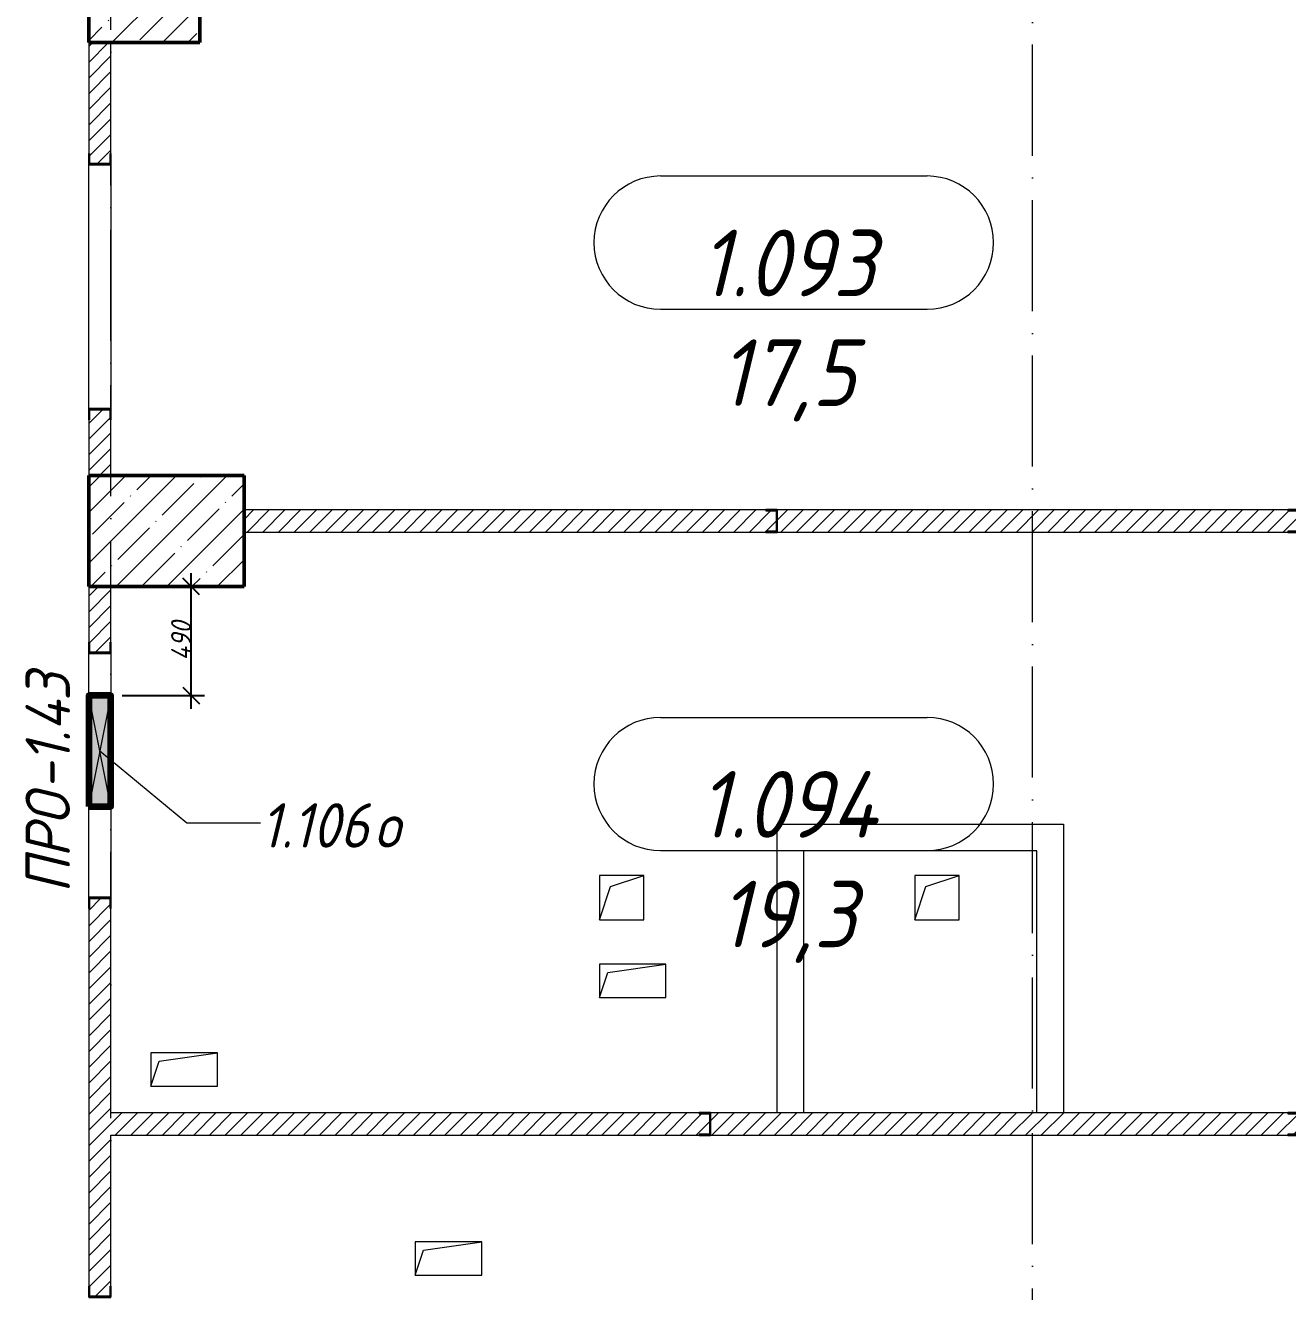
# Model space of a CAD drawing. Header units: millimetres. Extents: x -356862 to 418287, y 0 to 839748.
# Drawn here: x -83551 to -77865, y 534922 to 540624 of the extents above; entities that cross this region are included whole.
import ezdxf

# ---------------------------------------------------------------- set-up
doc = ezdxf.new("R2010")
doc.units = ezdxf.units.MM
doc.linetypes.add('50_200_ШТРИХ_1Т_ш5_п1_п1_', pattern=[700, 500, -100, 0, -100])
for name, color, linetype, lineweight in [('9.7) Заделка 956 шт', 6, 'Continuous', 158), ('A-____-____-DIMS', 7, 'Continuous', 9), ('A-DETL-GENF-OTLN', 7, 'Continuous', 9), ('A-GENM-____-IDEN', 7, 'Continuous', 9), ('A-GENM-____-MCUT', 7, 'Continuous', 25), ('A-GENM-____-OTLN', 7, 'Continuous', 9), ('A-GENM-____-OTLN-1', 7, 'Continuous', 25), ('A-GLAZ-____-IDEN', 7, 'Continuous', 9), ('A-GLAZ-____-OTLN', 7, 'Continuous', 9), ('A-WALL-____-OTLN', 7, 'Continuous', 9), ('A-WALL-____-PATT-1', 7, 'Continuous', 9), ('A-WALL-FNSH-MCUT-1', 7, 'Continuous', 9), ('I-WALL-____-OTLN', 7, 'Continuous', 9), ('S-COLS-____-MCUT', 7, 'Continuous', 50), ('S-COLS-____-OTLN', 7, 'Continuous', 9), ('S-GRID-____-OTLN-1', 7, '50_200_ШТРИХ_1Т_ш5_п1_п1_', 9)]:
    doc.layers.add(name, color=color, linetype=linetype, lineweight=lineweight)
doc.layers.add('A-AREA-IDEN-1', color=7, linetype='Continuous', lineweight=9, true_color=0x000000)
doc.styles.add('ISOCPEUR_I', font='isocpeui.ttf', dxfattribs={"width": 0.9, "height": 2.5})
doc.styles.add('ISOCPEUR_I_11', font='isocpeui.ttf', dxfattribs={"width": 0.9, "height": 200})
doc.styles.add('ISOCPEUR_I_7', font='isocpeui.ttf', dxfattribs={"width": 0.9, "height": 90})
doc.dimstyles.new('ISO-1_8_0_9К_СРЕДНИЙ_Кладочные_2', dxfattribs={"dimscale": 304.8, "dimtxt": 89.638306, "dimasz": 0.246063, "dimexe": 0.19685, "dimexo": 0, "dimgap": 0, "dimtad": 1, "dimdec": 3, "dimrnd": 0.001, "dimdsep": 46, "dimtxsty": 'ISOCPEUR_I_7', "dimblk1": 'OBLIQUE', "dimblk2": 'OBLIQUE', "dimsah": 1, "dimcen": 0.09, "dimdle": 0.19685, "dimazin": 0, "dimtfac": 1, "dimtdec": 4, "dimtix": 1, "dimtmove": 1, "dimatfit": 3, "dimfxl": 1, "dimtvp": 1, "dimtolj": 1, "dimtzin": 0, "dimarcsym": 2})
pattern_1 = [(45, (-176515.067, 459015.94), (-35.35534, 35.35534), [])]

# ---------------------------------------------------------------- blocks, each defined once
blk = doc.blocks.new('BSC_Колонна _Прямоугольная - 500х700-V123-АР1_План отверстий 1 этажа в осях 1-64_Ю-ЯЯ')
at = {"layer": 'S-COLS-____-OTLN'}
h = blk.add_hatch(dxfattribs=at)
h.set_pattern_fill('FP_134', color=256, style=0, pattern_type=2)
h.set_pattern_definition([(315, (-79331.04, 93600), (114.04925, 114.04925), []), (315, (-79331.04, 93485.95), (114.04925, 114.04925), [201.613, -40.323, 3.353, -36.97])])
h.paths.add_polyline_path([(-250, -350), (250, -350), (250, 350), (-250, 350)], flags=0)
at = {"layer": 'S-COLS-____-MCUT'}
for p, q in [((250, 350), (-250, 350)), ((-250, 350), (-250, -350)), ((250, -350), (250, 350)), ((-250, -350), (250, -350))]:
    blk.add_line(p, q, dxfattribs=at)
blk = doc.blocks.new('BSC_Колонна _Прямоугольная - 500х500-V171-АР1_План отверстий 1 этажа в осях 1-64_Ю-ЯЯ')
at = {"layer": 'S-COLS-____-OTLN'}
h = blk.add_hatch(dxfattribs=at)
h.set_pattern_fill('FP_184', color=256, style=0, pattern_type=2)
h.set_pattern_definition([(135, (81781.04, -93500), (-114.04925, -114.04925), []), (135, (81781.04, -93385.95), (-114.04925, -114.04925), [201.613, -40.323, 3.353, -36.97])])
h.paths.add_polyline_path([(250, 250), (-250, 250), (-250, -250), (250, -250), (250, 162.1)], flags=0)
at = {"layer": 'S-COLS-____-MCUT'}
for p, q in [((250, 250), (-250, 250)), ((-250, 250), (-250, -250)), ((250, -250), (250, 250)), ((-250, -250), (250, -250))]:
    blk.add_line(p, q, dxfattribs=at)
blk = doc.blocks.new('154_Фахверк_СКБ_Швеллер - Тип_100_3600-27825154-АР1_План отверстий 1 этажа в осях 1-64_Ю-ЯЯ')
at = {"layer": 'A-GENM-____-MCUT'}
for p, q in [((175, 50), (125, 50)), ((125, 50), (125, -50)), ((128, 47), (175, 47)), ((128, -47), (128, 47)), ((175, 47), (175, 50)), ((125, -50), (175, -50)), ((175, -47), (128, -47)), ((175, -50), (175, -47))]:
    blk.add_line(p, q, dxfattribs=at)
blk = doc.blocks.new('154_Фахверк_СКБ_Швеллер - Тип_100_4010-27789772-АР1_План отверстий 1 этажа в осях 1-64_Ю-ЯЯ')
at = {"layer": 'A-GENM-____-MCUT'}
for p, q in [((175, 50), (125, 50)), ((125, 50), (125, -50)), ((128, 47), (175, 47)), ((128, -47), (128, 47)), ((175, 47), (175, 50)), ((125, -50), (175, -50)), ((175, -47), (128, -47)), ((175, -50), (175, -47))]:
    blk.add_line(p, q, dxfattribs=at)
blk = doc.blocks.new('AR_Отверстие прямоугольное _в плите_ - AR_Отверстие прямоугольное _в плите_-30459637-АР1_План отверстий 1 этажа в осях 1-64_Ю-ЯЯ')
at = {"layer": 'A-GENM-____-OTLN'}
for p, q in [((150, 75), (-150, 75)), ((-150, 75), (-150, -75)), ((-112.5, 37.5), (150, 75)), ((150, -75), (150, 75)), ((-150, -75), (-112.5, 37.5)), ((-150, -75), (150, -75))]:
    blk.add_line(p, q, dxfattribs=at)
blk = doc.blocks.new('AR_Отверстие прямоугольное _в плите_ - AR_Отверстие прямоугольное _в плите_-30459597-АР1_План отверстий 1 этажа в осях 1-64_Ю-ЯЯ')
at = {"layer": 'A-GENM-____-OTLN'}
for p, q in [((100, 100), (-100, 100)), ((-100, 100), (-100, -100)), ((-50, 50), (100, 100)), ((100, -100), (100, 100)), ((-100, -100), (-50, 50)), ((-100, -100), (100, -100))]:
    blk.add_line(p, q, dxfattribs=at)
blk = doc.blocks.new('AR_Отверстие прямоугольное _в стене_ - AR_Отверстие прямоугольное _в стене__ОВ-36726976-АР1_План отверстий 1 этажа в осях 1-64_Ю-ЯЯ')
at = {"layer": 'A-GLAZ-____-OTLN'}
blk.add_hatch(color=256, dxfattribs=at).paths.add_polyline_path([(250, -50), (250, 50), (-250, 50), (-250, -50)], flags=0)
at = {"layer": 'A-DETL-GENF-OTLN'}
for p, q in [((-250, -50), (-250, 50)), ((-250, 50), (250, 50)), ((250, 50), (-250, -50)), ((-250, 50), (250, -50)), ((250, 50), (-250, 50)), ((-250, 50), (-250, -50)), ((250, 50), (250, -50)), ((250, -50), (250, 50)), ((250, -50), (-250, -50)), ((-250, -50), (250, -50))]:
    blk.add_line(p, q, dxfattribs=at)
blk = doc.blocks.new('_Oblique')
at = {"color": 0, "linetype": 'ByBlock', "lineweight": -2}
blk.add_line((-0.5, -0.5), (0.5, 0.5), dxfattribs=at)
blk = doc.blocks.new('*D13636')
at = {"layer": 'A-____-____-DIMS', "color": 0, "lineweight": -2, "transparency": 16777216}
for p, q in [((-82804, 537547), (-82804, 538157)), ((-82910.1, 538097), (-82744, 538097)), ((-83115.1, 537607), (-82744, 537607))]:
    blk.add_line(p, q, dxfattribs=at)
at = {"layer": 'Defpoints', "color": 0, "transparency": 16777216}
for p in [(-82910.1, 538097), (-82804, 538097), (-83115.1, 537607)]:
    blk.add_point(p, dxfattribs=at)
at = {"layer": 'A-____-____-DIMS', "color": 0, "lineweight": -2, "transparency": 16777216, "xscale": 75, "yscale": 75, "zscale": 75}
for p, rotation in [((-82804, 538097), 90), ((-82804, 537607), 270)]:
    blk.add_blockref('_Oblique', p, dxfattribs=dict(at, rotation=rotation))
at = {"layer": 'A-____-____-DIMS', "color": 0, "transparency": 16777216, "insert": (-82849, 537852), "char_height": 90, "width": 426.127, "attachment_point": 5, "rotation": 90, "style": 'ISOCPEUR_I_7'}
blk.add_mtext('\\A1;490', dxfattribs=at)
blk = doc.blocks.new('AAR_СКБ_Марка_помещения_1_5 ммп - Номер _ Площадь-27962135-АИ_План этажа_Стены_1')
at = {"layer": 'A-AREA-IDEN-1'}
for p, q in [((-2.987, 3), (3.013, 3)), ((-2.987, 0), (3.013, 0))]:
    blk.add_line(p, q, dxfattribs=at)
for centre, start, end in [((-2.987, 1.5), 90, 270), ((3.013, 1.5), 270, 90)]:
    blk.add_arc(centre, 1.5, start, end, dxfattribs=at)

msp = doc.modelspace()

# ---------------------------------------------------------------- hatches: boundary and pattern name
at = {"layer": 'A-WALL-____-PATT-1'}
h = msp.add_hatch(dxfattribs=at)
h.set_pattern_fill('FP_5', color=256, style=0, pattern_type=2)
h.set_pattern_definition(pattern_1)
h.paths.add_polyline_path([(-83265.0675, 538596.983), (-83165.0675, 538596.983), (-83165.0675, 538846.983), (-83168.0675, 538846.983), (-83168.0675, 538893.983), (-83262.0675, 538893.983), (-83262.0675, 538846.983), (-83265.0675, 538846.983), (-83265.0675, 538842.5904)], flags=0)
h.paths.add_polyline_path([(-83262.0675, 539999.983), (-83168.0675, 539999.983), (-83168.0675, 540046.983), (-83165.0675, 540046.983), (-83165.0675, 540546.983), (-83265.0675, 540546.983), (-83265.0675, 540046.983), (-83262.0675, 540046.983)], flags=0)
h = msp.add_hatch(dxfattribs=at)
h.set_pattern_fill('FP_5', color=256, style=0, pattern_type=2)
h.set_pattern_definition(pattern_1)
h.paths.add_polyline_path([(-75965.0675, 538341.983), (-75965.0675, 538441.983), (-76665.0675, 538441.983), (-76665.0675, 538438.983), (-76712.0675, 538438.983), (-76712.0675, 538344.983), (-76665.0675, 538344.983), (-76665.0675, 538341.983)], flags=0)
h.paths.add_polyline_path([(-77865.0675, 538341.983), (-77865.0675, 538344.983), (-77818.0675, 538344.983), (-77818.0675, 538438.983), (-77865.0675, 538438.983), (-77865.0675, 538441.983), (-80165.0675, 538441.983), (-80165.0675, 538341.983), (-79317.9395, 538341.983)], flags=0)
h.paths.add_polyline_path([(-80215.0675, 538341.983), (-80215.0675, 538344.983), (-80168.0675, 538344.983), (-80168.0675, 538438.983), (-80215.0675, 538438.983), (-80215.0675, 538441.983), (-82565.0675, 538441.983), (-82565.0675, 538341.983), (-81085.4402, 538341.983)], flags=0)
h = msp.add_hatch(dxfattribs=at)
h.set_pattern_fill('FP_5', color=256, style=0, pattern_type=2)
h.set_pattern_definition(pattern_1)
h.paths.add_polyline_path([(-83165.0675, 532746.983), (-83165.0675, 532946.983), (-83265.0675, 532946.983), (-83265.0675, 532746.983)], flags=0)
h.paths.add_polyline_path([(-83168.0675, 533499.983), (-83168.0675, 533546.983), (-83165.0675, 533546.983), (-83165.0675, 533746.983), (-83168.0675, 533746.983), (-83168.0675, 533793.983), (-83262.0675, 533793.983), (-83262.0675, 533746.983), (-83265.0675, 533746.983), (-83265.0675, 533546.983), (-83262.0675, 533546.983), (-83262.0675, 533499.983)], flags=0)
h.paths.add_polyline_path([(-83168.0675, 534899.983), (-83168.0675, 534946.983), (-83165.0675, 534946.983), (-83165.0675, 536646.983), (-83168.0675, 536646.983), (-83168.0675, 536693.983), (-83262.0675, 536693.983), (-83262.0675, 536646.983), (-83265.0675, 536646.983), (-83265.0675, 534946.983), (-83262.0675, 534946.983), (-83262.0675, 534899.983)], flags=0)
h.paths.add_polyline_path([(-83168.0675, 537799.983), (-83168.0675, 537846.983), (-83165.0675, 537846.983), (-83165.0675, 538096.983), (-83265.0675, 538096.983), (-83265.0675, 537846.983), (-83262.0675, 537846.983), (-83262.0675, 537799.983)], flags=0)
h = msp.add_hatch(dxfattribs=at)
h.set_pattern_fill('FP_5', color=256, style=0, pattern_type=2)
h.set_pattern_definition(pattern_1)
h.paths.add_polyline_path([(-83165.0675, 535626.983), (-80515.0675, 535626.983), (-80515.0675, 535629.983), (-80468.0675, 535629.983), (-80468.0675, 535723.983), (-80515.0675, 535723.983), (-80515.0675, 535726.983), (-83165.0675, 535726.983)], flags=0)
h.paths.add_polyline_path([(-80465.0675, 535626.983), (-77865.0675, 535627.9175), (-77865.0675, 535629.983), (-77818.0675, 535629.983), (-77818.0675, 535723.983), (-77865.0675, 535723.983), (-77865.0675, 535726.983), (-80465.0675, 535726.983), (-80465.0675, 535629.983)], flags=0)
h.paths.add_polyline_path([(-75515.0675, 535626.983), (-75515.0675, 535671.983), (-75521.0675, 535671.983), (-75521.0675, 535726.983), (-76090.0675, 535726.983), (-76090.0675, 535626.983), (-75521.0675, 535626.983)], flags=0)
h.paths.add_polyline_path([(-76540.0675, 535626.983), (-76540.0675, 535629.983), (-76493.0675, 535629.983), (-76493.0675, 535723.983), (-76540.0675, 535723.983), (-76540.0675, 535726.983), (-76665.0675, 535726.983), (-76665.0675, 535723.983), (-76712.0675, 535723.983), (-76712.0675, 535629.983), (-76665.0675, 535629.983), (-76665.0675, 535626.983)], flags=0)

# ---------------------------------------------------------------- linework, layer by layer
at = {"layer": '9.7) Заделка 956 шт'}
msp.add_lwpolyline([(-83265.0675, 537106.983), (-83165.0675, 537106.983), (-83165.0675, 537606.983), (-83265.0675, 537606.983)], close=True, dxfattribs=at)
at = {"layer": 'A-GLAZ-____-IDEN'}
for p, q in [((-83215.0675, 537356.983), (-82823.2311, 537033.7837)), ((-82823.2311, 537033.7837), (-82490.7947, 537033.7837))]:
    msp.add_line(p, q, dxfattribs=at)
at = {"layer": 'A-WALL-____-OTLN'}
for p, q in [((-80165.0675, 537026.983), (-78875.0675, 537026.983)), ((-80165.0675, 535726.983), (-80165.0675, 537026.983)), ((-78875.0675, 537026.983), (-78875.0675, 535726.983)), ((-78995.0675, 536906.983), (-80045.0675, 536906.983)), ((-80045.0675, 536906.983), (-80045.0675, 535726.983)), ((-78995.0675, 535726.983), (-78995.0675, 536906.983))]:
    msp.add_line(p, q, dxfattribs=at)
at = {"layer": 'A-WALL-FNSH-MCUT-1'}
for p, q in [((-83265.0675, 540546.983), (-83265.0675, 540046.983)), ((-83165.0675, 540046.983), (-83165.0675, 540546.983)), ((-83265.0675, 538846.983), (-83265.0675, 538596.983)), ((-83165.0675, 538596.983), (-83165.0675, 538846.983)), ((-80215.0675, 538441.983), (-82565.0675, 538441.983)), ((-77865.0675, 538441.983), (-80165.0675, 538441.983)), ((-82565.0675, 538341.983), (-80215.0675, 538341.983)), ((-80165.0675, 538341.983), (-77865.0675, 538341.983)), ((-83265.0675, 538096.983), (-83265.0675, 537846.983)), ((-83165.0675, 537846.983), (-83165.0675, 538096.983)), ((-83265.0675, 536646.983), (-83265.0675, 534946.983)), ((-83165.0675, 535726.983), (-83165.0675, 536646.983)), ((-80515.0675, 535726.983), (-83165.0675, 535726.983)), ((-77865.0675, 535726.983), (-80465.0675, 535726.983)), ((-83165.0675, 535626.983), (-80515.0675, 535626.983)), ((-83165.0675, 534946.983), (-83165.0675, 535626.983)), ((-80465.0675, 535626.983), (-77865.0675, 535626.983))]:
    msp.add_line(p, q, dxfattribs=at)
at = {"layer": 'I-WALL-____-OTLN'}
for p, q in [((-83265.0675, 538896.983), (-83265.0675, 539996.983)), ((-83165.0675, 539996.983), (-83165.0675, 538896.983)), ((-83265.0675, 537606.983), (-83265.0675, 537796.983)), ((-83165.0675, 537796.983), (-83165.0675, 537606.983)), ((-83265.0675, 536696.983), (-83265.0675, 537106.983)), ((-83165.0675, 537106.983), (-83165.0675, 536696.983))]:
    msp.add_line(p, q, dxfattribs=at)
at = {"layer": 'S-GRID-____-OTLN-1'}
for p, q in [((-83165.0675, 498597.5699), (-83165.0675, 549908.7924)), ((-79015.0675, 508532.6233), (-79015.0675, 549908.7924))]:
    msp.add_line(p, q, dxfattribs=at)

# ---------------------------------------------------------------- block references
at = {"layer": 'A-AREA-IDEN-1', "xscale": 199.9999999999999, "yscale": 199.9999999999999, "zscale": 199.9999999999999}
for p in [(-80092.0291, 539345.6162), (-80092.0291, 536907.8797)]:
    msp.add_blockref('AAR_СКБ_Марка_помещения_1_5 ммп - Номер _ Площадь-27962135-АИ_План этажа_Стены_1', p, dxfattribs=at)
at = {"layer": 'A-GENM-____-OTLN'}
for name, p in [('AR_Отверстие прямоугольное _в плите_ - AR_Отверстие прямоугольное _в плите_-30459597-АР1_План отверстий 1 этажа в осях 1-64_Ю-ЯЯ', (-80865.0675, 536696.6566)), ('AR_Отверстие прямоугольное _в плите_ - AR_Отверстие прямоугольное _в плите_-30459597-АР1_План отверстий 1 этажа в осях 1-64_Ю-ЯЯ', (-79445.0675, 536696.6566)), ('AR_Отверстие прямоугольное _в плите_ - AR_Отверстие прямоугольное _в плите_-30459637-АР1_План отверстий 1 этажа в осях 1-64_Ю-ЯЯ', (-80815.0675, 536321.6566)), ('AR_Отверстие прямоугольное _в плите_ - AR_Отверстие прямоугольное _в плите_-30459637-АР1_План отверстий 1 этажа в осях 1-64_Ю-ЯЯ', (-82835.0675, 535921.983)), ('AR_Отверстие прямоугольное _в плите_ - AR_Отверстие прямоугольное _в плите_-30459637-АР1_План отверстий 1 этажа в осях 1-64_Ю-ЯЯ', (-81645.0675, 535071.983))]:
    msp.add_blockref(name, p, dxfattribs=at)
at = {"layer": 'A-GENM-____-OTLN-1'}
for name, p, rotation in [('154_Фахверк_СКБ_Швеллер - Тип_100_4010-27789772-АР1_План отверстий 1 этажа в осях 1-64_Ю-ЯЯ', (-83215.0675, 539871.983), 89.99999999999993), ('154_Фахверк_СКБ_Швеллер - Тип_100_4010-27789772-АР1_План отверстий 1 этажа в осях 1-64_Ю-ЯЯ', (-83215.0675, 539021.983), 269.9999999999999), ('154_Фахверк_СКБ_Швеллер - Тип_100_3600-27825154-АР1_План отверстий 1 этажа в осях 1-64_Ю-ЯЯ', (-80040.0675, 538391.983), 180), ('154_Фахверк_СКБ_Швеллер - Тип_100_3600-27825154-АР1_План отверстий 1 этажа в осях 1-64_Ю-ЯЯ', (-77690.0675, 538391.983), 180), ('154_Фахверк_СКБ_Швеллер - Тип_100_4010-27789772-АР1_План отверстий 1 этажа в осях 1-64_Ю-ЯЯ', (-83215.0675, 537671.983), 89.99999999999993), ('154_Фахверк_СКБ_Швеллер - Тип_100_4010-27789772-АР1_План отверстий 1 этажа в осях 1-64_Ю-ЯЯ', (-83215.0675, 536821.983), 269.9999999999999), ('154_Фахверк_СКБ_Швеллер - Тип_100_4010-27789772-АР1_План отверстий 1 этажа в осях 1-64_Ю-ЯЯ', (-80340.0675, 535676.983), 180), ('154_Фахверк_СКБ_Швеллер - Тип_100_4010-27789772-АР1_План отверстий 1 этажа в осях 1-64_Ю-ЯЯ', (-77690.0675, 535676.983), 180), ('154_Фахверк_СКБ_Швеллер - Тип_100_4010-27789772-АР1_План отверстий 1 этажа в осях 1-64_Ю-ЯЯ', (-83215.0675, 534771.983), 89.99999999999993)]:
    msp.add_blockref(name, p, dxfattribs=dict(at, rotation=rotation))
at = {"layer": 'A-GLAZ-____-OTLN', "rotation": 269.9999999999999}
msp.add_blockref('AR_Отверстие прямоугольное _в стене_ - AR_Отверстие прямоугольное _в стене__ОВ-36726976-АР1_План отверстий 1 этажа в осях 1-64_Ю-ЯЯ', (-83215.0675, 537356.983), dxfattribs=at)
at = {"layer": 'S-COLS-____-OTLN'}
for name, p, rotation in [('BSC_Колонна _Прямоугольная - 500х500-V171-АР1_План отверстий 1 этажа в осях 1-64_Ю-ЯЯ', (-83015.0675, 540796.983), 269.9999999999997), ('BSC_Колонна _Прямоугольная - 500х700-V123-АР1_План отверстий 1 этажа в осях 1-64_Ю-ЯЯ', (-82915.0675, 538346.983), 89.9999999999999)]:
    msp.add_blockref(name, p, dxfattribs=dict(at, rotation=rotation))

# ---------------------------------------------------------------- texts
at = {"layer": 'A-AREA-IDEN-1', "char_height": 300, "attachment_point": 8, "line_spacing_factor": 1.139951, "style": 'ISOCPEUR_I'}
for s, insert, width in [('\\pxqc,t8.46667,16.93333,25.4,33.86667,42.33333,50.8,59.26667,67.73333,76.2,84.66667,93.13333,101.6,110.06667,118.53333,127,135.46667,143.93333,152.4,160.86667,169.33333,177.8,186.26667,194.73333,203.2,211.66667,220.13333,228.6,237.06667,245.53333,254,262.46667,270.93333;{1.093}', (-80117.4581, 539403.946), 900), ('\\pxqc,t8.46667,16.93333,25.4,33.86667,42.33333,50.8,59.26667,67.73333,76.2,84.66667,93.13333,101.6,110.06667,118.53333,127,135.46667,143.93333,152.4,160.86667,169.33333,177.8,186.26667,194.73333,203.2,211.66667,220.13333,228.6,237.06667,245.53333,254,262.46667,270.93333;{17,5}', (-80117.4581, 538839.9981), 702), ('\\pxqc,t8.46667,16.93333,25.4,33.86667,42.33333,50.8,59.26667,67.73333,76.2,84.66667,93.13333,101.6,110.06667,118.53333,127,135.46667,143.93333,152.4,160.86667,169.33333,177.8,186.26667,194.73333,203.2,211.66667,220.13333,228.6,237.06667,245.53333,254,262.46667,270.93333;{1.094}', (-80117.4581, 536966.2096), 940), ('\\pxqc,t8.46667,16.93333,25.4,33.86667,42.33333,50.8,59.26667,67.73333,76.2,84.66667,93.13333,101.6,110.06667,118.53333,127,135.46667,143.93333,152.4,160.86667,169.33333,177.8,186.26667,194.73333,203.2,211.66667,220.13333,228.6,237.06667,245.53333,254,262.46667,270.93333;{19,3}', (-80117.4581, 536402.2616), 702)]:
    msp.add_mtext(s, dxfattribs=dict(at, insert=insert, width=width))
at = {"layer": 'A-GENM-____-IDEN', "char_height": 200, "attachment_point": 1, "rotation": 90, "style": 'ISOCPEUR_I_11'}
for s, insert, width in [('-1.43', (-83549.2945, 537181.07), 692.658), ('ПРО', (-83549.2945, 536716.7263), 562.784625)]:
    msp.add_mtext(s, dxfattribs=dict(at, insert=insert, width=width))
at = {"layer": 'A-GLAZ-____-IDEN', "char_height": 200, "attachment_point": 1, "style": 'ISOCPEUR_I_11'}
for s, insert, width in [('1.106', (-82490.7947, 537121.3983), 620.506125), ('\\fISOCPEUR|b0|i1|c204|p34|;\\W.9;о', (-81978.8259, 537121.3983), 158.734125)]:
    msp.add_mtext(s, dxfattribs=dict(at, insert=insert, width=width))

# ---------------------------------------------------------------- dimensions: what is measured, and where the dimension line sits
at = {"layer": 'A-____-____-DIMS'}
dim = msp.add_linear_dim(base=(-82804.0036, 538096.983), p1=(-83115.0675, 537606.983), p2=(-82910.0696, 538096.983), angle=90, dimstyle='ISO-1_8_0_9К_СРЕДНИЙ_Кладочные_2', override={"dimpost": '<>', "dimfxl": 531.153578}, dxfattribs=at)
dim.commit()
dim.dimension.update_dxf_attribs({"geometry": '*D13636', "text_midpoint": (-82849.0036, 537851.983)})

doc.saveas('drawing.dxf')
